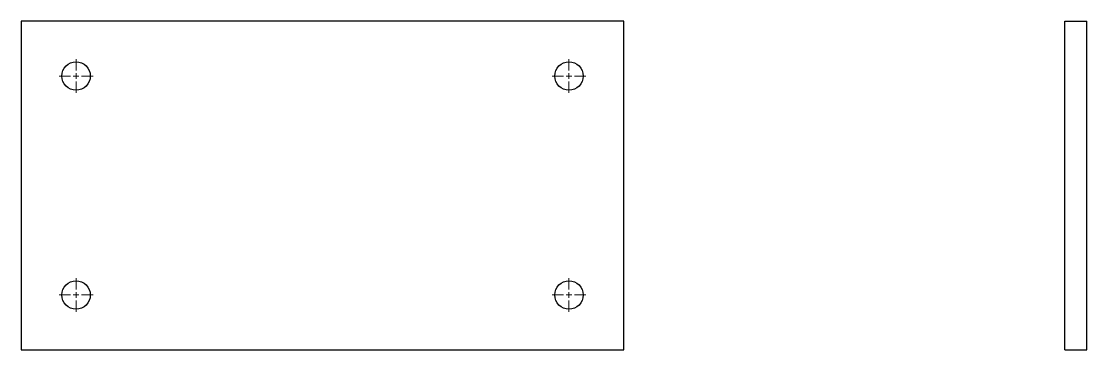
# Model space of a CAD drawing. Header units: millimetres. Extents: x 2582 to 3554, y 5159 to 5459.
import ezdxf

# ---------------------------------------------------------------- set-up
doc = ezdxf.new("R2010")
doc.units = ezdxf.units.MM

# ---------------------------------------------------------------- blocks, each defined once
blk = doc.blocks.new('SW_CENTERMARKSYMBOL_0')
at = {"color": 0, "linetype": 'Continuous', "lineweight": 18}
for p, q in [((0, 5), (0, 15.5)), ((-5, 0), (-15.5, 0)), ((0, 0), (-2.5, 0)), ((0, 0), (0, 2.5)), ((0, 0), (0, -2.5)), ((0, 0), (2.5, 0)), ((5, 0), (15.5, 0)), ((0, -5), (0, -15.5))]:
    blk.add_line(p, q, dxfattribs=at)
blk = doc.blocks.new('SW_CENTERMARKSYMBOL_1')
at = {"color": 0, "linetype": 'Continuous', "lineweight": 18}
for p, q in [((0, 5), (0, 15.5)), ((-5, 0), (-15.5, 0)), ((0, 0), (-2.5, 0)), ((0, 0), (0, 2.5)), ((0, 0), (0, -2.5)), ((0, 0), (2.5, 0)), ((5, 0), (15.5, 0)), ((0, -5), (0, -15.5))]:
    blk.add_line(p, q, dxfattribs=at)
blk = doc.blocks.new('SW_CENTERMARKSYMBOL_2')
at = {"color": 0, "linetype": 'Continuous', "lineweight": 18}
for p, q in [((0, 5), (0, 15.5)), ((-5, 0), (-15.5, 0)), ((0, 0), (-2.5, 0)), ((0, 0), (0, 2.5)), ((0, 0), (0, -2.5)), ((0, 0), (2.5, 0)), ((5, 0), (15.5, 0)), ((0, -5), (0, -15.5))]:
    blk.add_line(p, q, dxfattribs=at)
blk = doc.blocks.new('SW_CENTERMARKSYMBOL_3')
at = {"color": 0, "linetype": 'Continuous', "lineweight": 18}
for p, q in [((0, 5), (0, 15.5)), ((-5, 0), (-15.5, 0)), ((0, 0), (-2.5, 0)), ((0, 0), (0, 2.5)), ((0, 0), (0, -2.5)), ((0, 0), (2.5, 0)), ((5, 0), (15.5, 0)), ((0, -5), (0, -15.5))]:
    blk.add_line(p, q, dxfattribs=at)

msp = doc.modelspace()

# ---------------------------------------------------------------- linework, layer by layer
at = {"color": 7, "linetype": 'Continuous', "lineweight": 25}
for p, q in [((2581.85, 5459.44), (2581.85, 5159.44)), ((3131.85, 5459.44), (2581.85, 5459.44)), ((3131.85, 5159.44), (3131.85, 5459.44)), ((3534.49, 5159.44), (3534.49, 5459.44)), ((3534.49, 5459.44), (3554.49, 5459.44)), ((3554.49, 5159.44), (3554.49, 5459.44)), ((2581.85, 5159.44), (3131.85, 5159.44)), ((3534.49, 5159.44), (3554.49, 5159.44))]:
    msp.add_line(p, q, dxfattribs=at)
for centre in [(2631.85, 5409.44), (3081.85, 5409.44), (2631.85, 5209.44), (3081.85, 5209.44)]:
    msp.add_circle(centre, 13, dxfattribs=at)

# ---------------------------------------------------------------- block references
at = {"color": 7, "linetype": 'Continuous', "lineweight": 18}
for name, p in [('SW_CENTERMARKSYMBOL_1', (2631.85, 5409.44)), ('SW_CENTERMARKSYMBOL_2', (3081.85, 5409.44)), ('SW_CENTERMARKSYMBOL_0', (2631.85, 5209.44)), ('SW_CENTERMARKSYMBOL_3', (3081.85, 5209.44))]:
    msp.add_blockref(name, p, dxfattribs=at)

doc.saveas('drawing.dxf')
